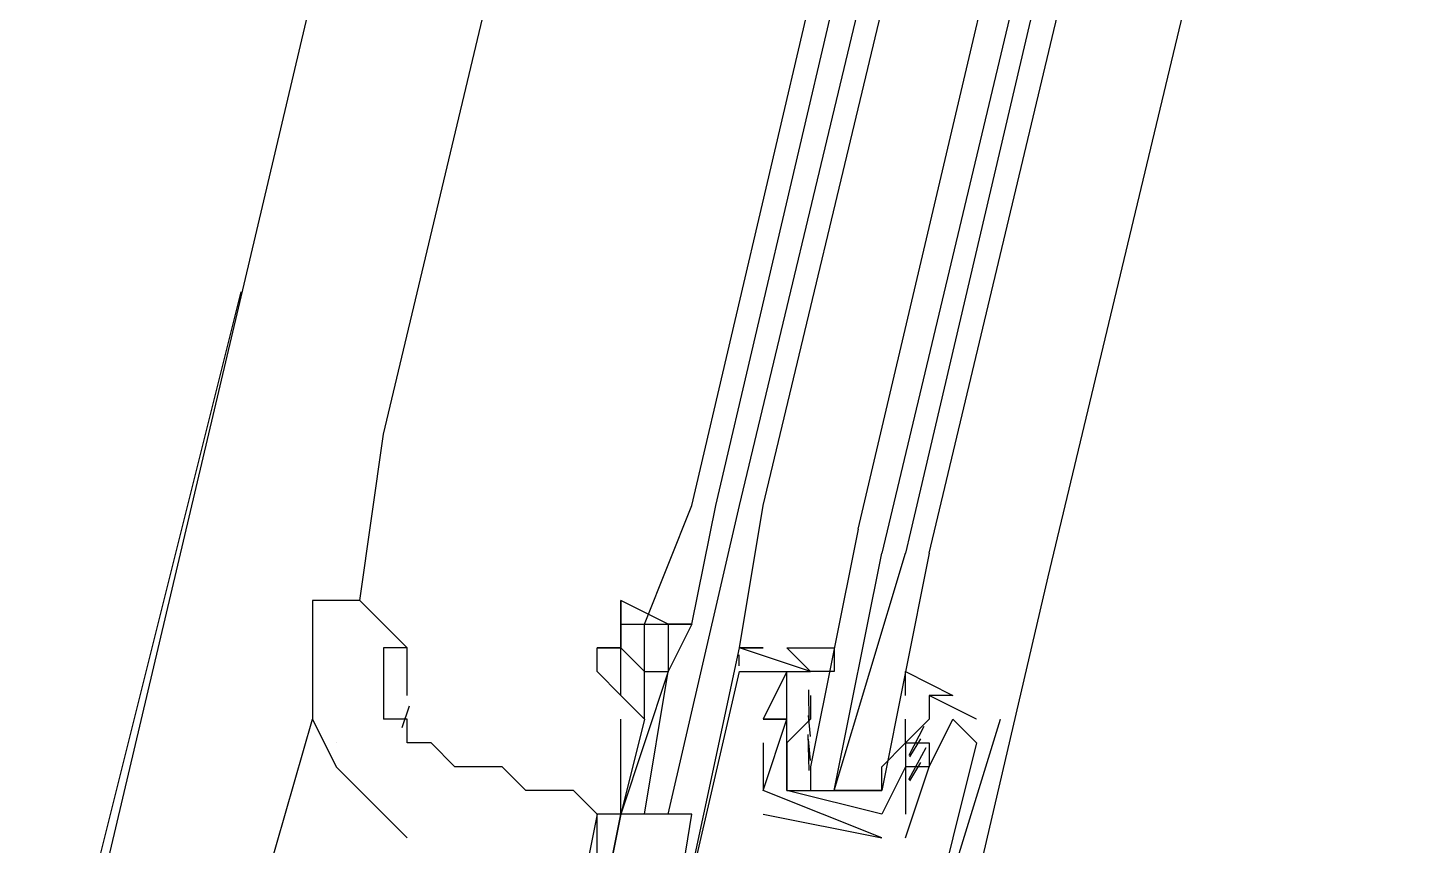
# Model space of a CAD drawing. Header units: feet. Extents: x -84 to 198, y -22 to 181.
# Drawn here: x 120.92 to 121.696, y 49.24 to 49.699 of the extents above; entities that cross this region are included whole.
import ezdxf

# ---------------------------------------------------------------- set-up
doc = ezdxf.new("R2010")
doc.units = ezdxf.units.FT
doc.layers.add('A-LINEA', color=7, linetype='CONTINUOUS')

msp = doc.modelspace()

# ---------------------------------------------------------------- linework, layer by layer
at = {"layer": 'A-LINEA'}
for p, q in [((122.68, 56.4844), (120.9333, 49.0978)), ((121.12, 49.4711), (121.88, 52.6578)), ((121.2933, 49.4311), (122.04, 52.6178)), ((121.3067, 49.4311), (122.0533, 52.6178)), ((121.32, 49.4311), (122.08, 52.6044)), ((121.3333, 49.4311), (122.0933, 52.6044)), ((122.2533, 52.5644), (121.4933, 49.3911)), ((120.92, 49.0711), (121.04, 49.5511)), ((121.1067, 49.3778), (121.12, 49.4711)), ((121.2667, 49.3644), (121.2933, 49.4311)), ((121.28, 49.2578), (121.32, 49.4311)), ((121.2933, 49.3644), (121.3067, 49.4311)), ((121.4933, 49.3911), (121.4, 48.9911)), ((121.2667, 49.3644), (121.28, 49.3644)), ((121.28, 49.3644), (121.28, 49.3644)), ((121.2933, 49.3644), (121.2933, 49.3644)), ((121.1333, 49.3244), (121.1333, 49.3511)), ((121.3198, 49.341), (121.3199, 49.3472)), ((121.3198, 49.341), (121.3199, 49.3472)), ((121.3198, 49.341), (121.3199, 49.3472)), ((121.36, 49.3378), (121.32, 49.3511)), ((121.32, 49.3511), (121.32, 49.3511)), ((121.32, 49.3511), (121.32, 49.3511)), ((121.32, 49.3511), (121.3333, 49.3511)), ((121.32, 49.3511), (121.3333, 49.3511)), ((121.32, 49.3511), (121.3333, 49.3511)), ((121.32, 49.3378), (121.32, 49.3378)), ((121.32, 49.3378), (121.32, 49.3378)), ((121.3333, 49.3378), (121.3333, 49.3378)), ((121.3467, 49.3378), (121.3467, 49.3378)), ((121.36, 49.3378), (121.36, 49.3378)), ((121.3467, 49.3244), (121.3467, 49.3244)), ((121.3592, 49.3093), (121.359, 49.3276)), ((121.36, 49.3244), (121.36, 49.3244)), ((121.36, 49.3244), (121.36, 49.3111)), ((121.4533, 49.3111), (121.4267, 49.3244)), ((121.4267, 49.3244), (121.4267, 49.3244)), ((121.1344, 49.3185), (121.1302, 49.3062)), ((121.0533, 49.2178), (121.08, 49.3111)), ((121.2667, 49.3111), (121.2533, 49.2578)), ((121.2533, 49.2578), (121.2533, 49.3111)), ((121.3333, 49.3111), (121.3333, 49.3111)), ((121.3333, 49.3111), (121.3333, 49.3111)), ((121.3467, 49.3111), (121.3467, 49.3111)), ((121.3467, 49.3111), (121.3467, 49.3111)), ((121.3599, 49.3013), (121.3588, 49.3132)), ((121.36, 49.3111), (121.36, 49.3111)), ((121.4133, 49.3111), (121.4133, 49.3111)), ((121.4133, 49.2978), (121.4133, 49.3111)), ((121.44, 49.3111), (121.44, 49.3111)), ((121.4533, 49.3111), (121.4533, 49.3111)), ((121.4667, 49.3111), (121.4667, 49.3111)), ((121.3591, 49.2822), (121.3586, 49.3025)), ((121.4236, 49.307), (121.4152, 49.2908)), ((121.0933, 49.2978), (121.0933, 49.2978)), ((121.3333, 49.2978), (121.3333, 49.2711)), ((121.3333, 49.2978), (121.3333, 49.2978)), ((121.3599, 49.288), (121.3588, 49.2998)), ((121.36, 49.2978), (121.36, 49.2978)), ((121.4133, 49.2978), (121.4133, 49.2978)), ((121.4133, 49.2978), (121.4133, 49.2978)), ((121.4247, 49.295), (121.415, 49.277)), ((121.4218, 49.3), (121.4156, 49.2899)), ((121.4267, 49.2978), (121.4267, 49.2978)), ((121.4533, 49.2978), (121.4533, 49.2978)), ((121.4218, 49.2867), (121.4156, 49.2765)), ((121.4, 49.2844), (121.4, 49.2844)), ((121.4133, 49.2844), (121.4133, 49.2844)), ((121.4267, 49.2844), (121.4267, 49.2844)), ((121.4267, 49.2844), (121.4267, 49.2844)), ((121.4, 49.2444), (121.3333, 49.2711)), ((121.3333, 49.2711), (121.3333, 49.2711)), ((121.3333, 49.2711), (121.3333, 49.2711)), ((121.3467, 49.2711), (121.3467, 49.2711)), ((121.3467, 49.2711), (121.3467, 49.2711)), ((121.3733, 49.2711), (121.3867, 49.2711)), ((121.4, 49.2711), (121.4, 49.2711)), ((121.24, 49.2578), (121.24, 49.2578)), ((121.24, 49.2578), (121.24, 49.2578)), ((121.2533, 49.2578), (121.2533, 49.2578)), ((121.28, 49.1778), (121.2933, 49.2578)), ((121.3333, 49.2578), (121.4, 49.2444)), ((121.3333, 49.2578), (121.3333, 49.2578)), ((121.4, 49.2578), (121.4, 49.2578)), ((121.4, 49.2578), (121.4, 49.2578)), ((121.4133, 49.2578), (121.4133, 49.2578)), ((121.4, 49.2444), (121.4, 49.2444)), ((121.4, 49.2444), (121.4, 49.2444)), ((121.4133, 49.2444), (121.4133, 49.2444))]:
    msp.add_line(p, q, dxfattribs=at)
for points in [[(121.3867, 49.4178), (122.1467, 52.6444), (122.16, 52.6578), (122.1733, 52.6444), (121.4, 49.4044)], [(121.4267, 49.4044), (122.2, 52.6444), (122.1867, 52.6444), (122.1733, 52.6444), (121.4133, 49.4044)], [(121.3333, 49.3511), (121.3333, 49.3511), (121.32, 49.3511), (121.3333, 49.4311)], [(121.3867, 49.4178), (121.36, 49.2844), (121.36, 49.2711), (121.3733, 49.2711), (121.4, 49.4044)], [(121.4267, 49.4044), (121.4, 49.2711), (121.3867, 49.2711), (121.3733, 49.2711), (121.4133, 49.4044)], [(121.1333, 49.3511), (121.1067, 49.3778), (121.0933, 49.3778), (121.08, 49.3778)], [(121.08, 49.3778), (121.08, 49.3644), (121.08, 49.3511), (121.08, 49.3378), (121.08, 49.3111), (121.0933, 49.2844), (121.1067, 49.2711), (121.1333, 49.2444)], [(121.2933, 49.3644), (121.28, 49.3644), (121.28, 49.3644), (121.2533, 49.3778), (121.2533, 49.3644)], [(121.2533, 49.3644), (121.2533, 49.3644), (121.2533, 49.3778)], [(121.2533, 49.3644), (121.2533, 49.3644), (121.2533, 49.3511), (121.2533, 49.3511), (121.2533, 49.3511), (121.24, 49.3511)], [(121.2667, 49.3378), (121.2533, 49.3511), (121.2533, 49.3644), (121.2667, 49.3644)], [(121.2667, 49.3378), (121.2667, 49.3644), (121.28, 49.3644), (121.28, 49.3378)], [(121.28, 49.3644), (121.2933, 49.3644), (121.28, 49.3378)], [(121.1333, 49.3511), (121.12, 49.3511), (121.12, 49.3378), (121.12, 49.3111)], [(121.24, 49.3378), (121.24, 49.3511), (121.2533, 49.3511)], [(121.2533, 49.3244), (121.2533, 49.3511), (121.2667, 49.3378)], [(121.4133, 49.2444), (121.4267, 49.2844), (121.4267, 49.2844), (121.44, 49.3111), (121.4533, 49.2978), (121.4133, 49.1378), (121.4, 49.1378), (121.4, 49.1111), (121.3867, 49.1111), (121.3733, 49.1111), (121.3067, 49.1244), (121.2933, 49.1244), (121.2933, 49.1378), (121.28, 49.1378), (121.2933, 49.1644), (121.28, 49.1644), (121.32, 49.3511)], [(121.3333, 49.3511), (121.3333, 49.3511), (121.32, 49.3511)], [(121.3333, 49.3511), (121.3333, 49.3511), (121.32, 49.3511)], [(121.4, 49.2578), (121.3467, 49.2711), (121.3467, 49.2978), (121.3467, 49.3111), (121.3467, 49.3244), (121.3467, 49.3378), (121.36, 49.3378), (121.3467, 49.3511), (121.3733, 49.3511), (121.3733, 49.3378), (121.36, 49.3378)], [(121.2667, 49.3111), (121.2667, 49.3111), (121.2533, 49.3244), (121.24, 49.3378)], [(121.2667, 49.2578), (121.28, 49.3378), (121.28, 49.3378), (121.2533, 49.2578)], [(121.2667, 49.3111), (121.2667, 49.3378), (121.2667, 49.3378), (121.28, 49.3378)], [(121.28, 49.1644), (121.32, 49.3378), (121.3333, 49.3378), (121.3467, 49.3378), (121.3333, 49.3111), (121.3333, 49.3111)], [(121.4133, 49.3244), (121.4133, 49.3378), (121.44, 49.3244), (121.4267, 49.3244), (121.4267, 49.3111), (121.4133, 49.2978), (121.4133, 49.2844), (121.4, 49.2578)], [(121.3333, 49.2711), (121.3467, 49.3111), (121.3333, 49.3111), (121.3467, 49.3111), (121.3467, 49.3244)], [(121.24, 49.2578), (121.2267, 49.2711), (121.2133, 49.2711), (121.2, 49.2711), (121.1867, 49.2844), (121.1733, 49.2844), (121.16, 49.2844), (121.1467, 49.2978), (121.1333, 49.2978), (121.1333, 49.3111), (121.12, 49.3111)], [(121.36, 49.3111), (121.3467, 49.2978), (121.3467, 49.2711), (121.4, 49.2711), (121.4, 49.2844), (121.4133, 49.2978)], [(121.4, 49.0844), (121.4133, 49.1378), (121.4667, 49.3111)], [(121.4133, 49.2978), (121.4267, 49.2978), (121.4267, 49.2844), (121.4133, 49.2844), (121.4133, 49.2578)], [(121.24, 49.2578), (121.24, 49.2578), (121.2267, 49.1911), (121.24, 49.1911), (121.2533, 49.2578), (121.24, 49.2578), (121.24, 49.2578)], [(121.2267, 49.1911), (121.24, 49.2178), (121.24, 49.2444), (121.24, 49.2578), (121.24, 49.2578)], [(121.2933, 49.2578), (121.2533, 49.2578), (121.24, 49.1911), (121.28, 49.1778)]]:
    msp.add_lwpolyline(points, dxfattribs=at)

doc.saveas('drawing.dxf')
